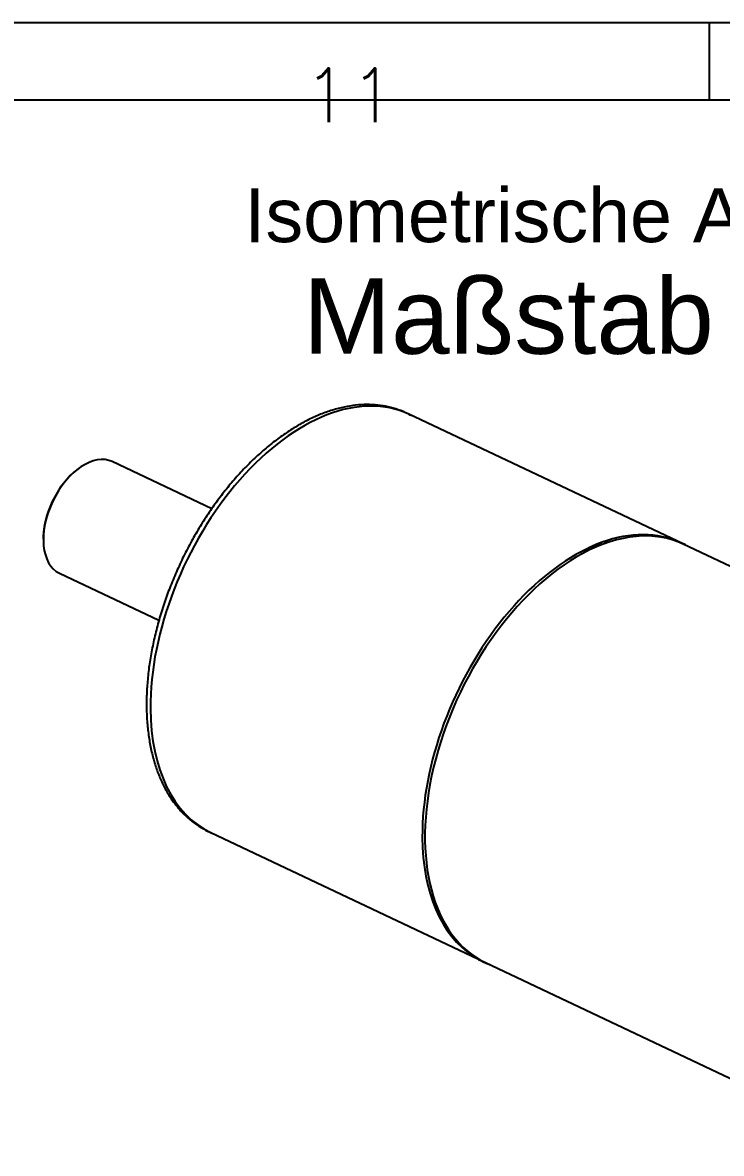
# Model space of a CAD drawing. Extents: x -44 to 594, y -269 to 420.
# Drawn here: x 502.5 to 547.8, y 341.7 to 415 of the extents above; entities that cross this region are included whole.
import ezdxf

# ---------------------------------------------------------------- set-up
doc = ezdxf.new("R2010")
doc.units = 0
doc.layers.add('1', color=7, linetype='CONTINUOUS')
doc.layers.add('256', color=7, linetype='CONTINUOUS')
doc.styles.add('ARIAL_UNICODE_MS', font='ARIALUNI.TTF')

msp = doc.modelspace()

# ---------------------------------------------------------------- linework, layer by layer
at = {"layer": '1', "color": 162, "linetype": 'CONTINUOUS'}
for p, q in [((544.944, 381.381), (527.533, 389.619)), ((514.763, 383.492), (508.312, 386.544)), ((506.135, 386.103), (506.074, 386.058)), ((503.847, 381.351), (503.851, 381.276)), ((557.669, 375.36), (545.329, 381.198)), ((504.89, 379.313), (511.339, 376.261)), ((514.702, 362.501), (514.703, 362.501)), ((514.702, 362.501), (532.012, 354.311)), ((532.499, 354.081), (558.642, 341.711)), ((532.499, 354.081), (532.499, 354.08))]:
    msp.add_line(p, q, dxfattribs=at)
for centre, major_axis, ratio, start_param, end_param in [((521.118, 376.06), (6.415, 13.559), 0.597229, 6.283159, 8.533227), ((506.601, 382.928), (1.711, 3.616), 0.597223, 0.000073, 3.141568), ((506.528, 382.963), (1.668, 3.525), 0.597228, 0.839958, 2.301584), ((538.742, 367.721), (6.415, 13.559), 0.597227, 0.103749, 2.250046), ((538.914, 367.64), (6.415, 13.559), 0.597229, 6.283159, 6.96243), ((538.914, 367.64), (6.415, 13.559), 0.597219, 0.679241, 3.141589), ((521.118, 376.06), (6.415, 13.559), 0.597219, 2.250038, 3.141589), ((538.742, 367.721), (6.415, 13.559), 0.597219, 2.250038, 3.06263)]:
    msp.add_ellipse(centre, major_axis=major_axis, ratio=ratio, start_param=start_param, end_param=end_param, dxfattribs=at)
for points, knots in [([(527.727, 389.511), (527.595, 389.586), (527.259, 389.757), (526.698, 389.976), (526.037, 390.145), (525.349, 390.238), (524.638, 390.253), (523.906, 390.191), (523.157, 390.052), (522.397, 389.836), (521.628, 389.545), (520.856, 389.18), (520.084, 388.742), (519.318, 388.236), (518.561, 387.663), (517.817, 387.027), (517.091, 386.332), (516.386, 385.581), (515.707, 384.779), (515.056, 383.929), (514.438, 383.037), (513.855, 382.108), (513.311, 381.147), (512.808, 380.158), (512.35, 379.147), (511.938, 378.12), (511.576, 377.082), (511.264, 376.039), (511.006, 374.996), (510.801, 373.96), (510.652, 372.935), (510.561, 371.944), (510.534, 371.206), (510.533, 370.803), (510.534, 370.707)], [0, 0, 0, 0, 0.021478, 0.053353, 0.085224, 0.117135, 0.149128, 0.181224, 0.213427, 0.245725, 0.278098, 0.310525, 0.342984, 0.375461, 0.407943, 0.440422, 0.472893, 0.505356, 0.537809, 0.570254, 0.602692, 0.635124, 0.667551, 0.699977, 0.732401, 0.764827, 0.797256, 0.82969, 0.86213, 0.894579, 0.927037, 0.959508, 0.990283, 1, 1, 1, 1]), ([(538.646, 380.678), (538.984, 380.859), (539.322, 381.019), (539.792, 381.213), (539.925, 381.264), (540.058, 381.313)], [0, 0, 0, 0, 0.716332, 0.716332, 1, 1, 1, 1]), ([(544.285, 381.604), (544.324, 381.593), (544.363, 381.582), (544.424, 381.563), (544.447, 381.556), (544.469, 381.549)], [0, 0, 0, 0, 0.631336, 0.631336, 1, 1, 1, 1]), ([(545.548, 381.112), (545.448, 381.165), (545.141, 381.311), (544.806, 381.463), (544.558, 381.528), (544.531, 381.535)], [0, 0, 0, 0, 0.308025, 0.923172, 1, 1, 1, 1]), ([(510.534, 370.707), (510.535, 370.538), (510.546, 370.051), (510.602, 369.265), (510.725, 368.37), (510.905, 367.516), (511.142, 366.709), (511.433, 365.954), (511.777, 365.254), (512.173, 364.615), (512.618, 364.039), (513.109, 363.531), (513.643, 363.094), (514.197, 362.741), (514.582, 362.554), (514.768, 362.476)], [0, 0, 0, 0, 0.042638, 0.12356, 0.204521, 0.28549, 0.366441, 0.447337, 0.52813, 0.608764, 0.689178, 0.769324, 0.849185, 0.928787, 1, 1, 1, 1]), ([(531.824, 354.433), (531.897, 354.381), (532.163, 354.21), (532.484, 354.055), (532.733, 353.962), (532.77, 353.949)], [0, 0, 0, 0, 0.251195, 0.888509, 1, 1, 1, 1])]:
    msp.add_open_spline(points, degree=3, knots=knots, dxfattribs=at)
msp.add_open_spline([(540.2, 381.363), (540.266, 381.385), (540.332, 381.407), (540.397, 381.428)], degree=3, dxfattribs=at)
at = {"layer": '256', "color": 19, "linetype": 'CONTINUOUS'}
for p, q in [((15, 415), (589, 415)), ((547, 415), (547, 410)), ((20, 410), (584, 410))]:
    msp.add_line(p, q, dxfattribs=at)

# ---------------------------------------------------------------- texts
at = {"layer": '1', "color": 1, "linetype": 'CONTINUOUS', "insert": (539.435, 393.466), "char_height": 3.5, "attachment_point": 8, "style": 'ARIAL_UNICODE_MS'}
msp.add_mtext('\\W1.0000;\\fArial Unicode MS|b0|i0;Isometrische Ansicht\\P\\H4.90;Maßstab\\H3.50; \\H4.90;1:5\\H3.50;\\fArial Unicode MS|b0|i0;', dxfattribs=at)
at = {"layer": '256', "color": 19, "linetype": 'CONTINUOUS', "insert": (520.698, 408.539), "char_height": 3.5, "attachment_point": 7, "style": 'ARIAL_UNICODE_MS'}
msp.add_mtext('\\W1.0000;\\Fsimplex.shx;11', dxfattribs=at)

doc.saveas('drawing.dxf')
